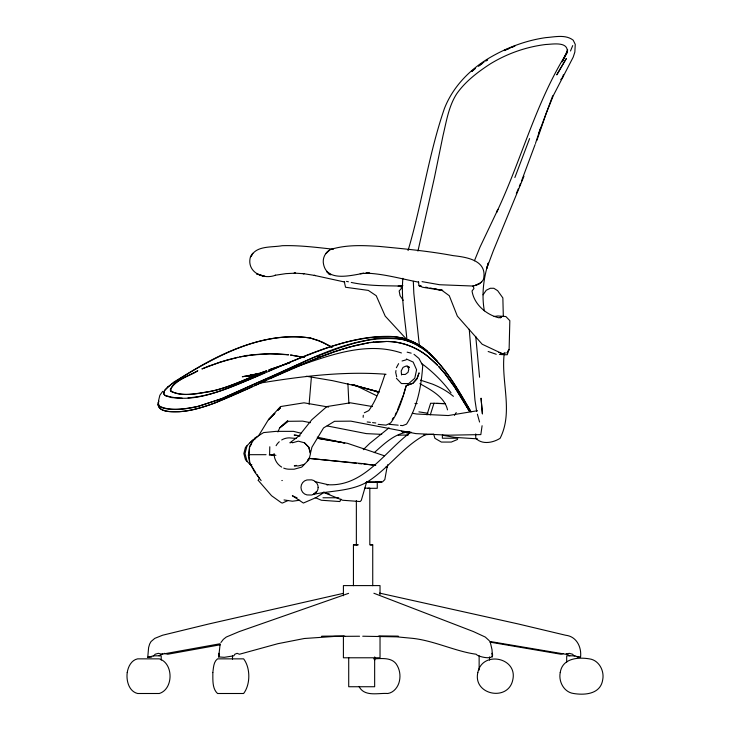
<?xml version="1.0" encoding="UTF-8"?>
<svg xmlns="http://www.w3.org/2000/svg" width="730" height="730" viewBox="0 0 730 730"><rect width="100%" height="100%" fill="white"/><g stroke="black" fill="none" stroke-linecap="round" stroke-linejoin="round"><path stroke-width="1.09" d="M353.439 585.688L353.439 544.872L358.001 544.845L353.439 544.872M356.359 544.845L356.359 500.634M309.1 404.265L311.418 376.817M442.407 434.943L442.362 438.219L457.801 438.219M269.589 454.827L269.799 446.778M347.9 383.524L348.876 403.535M151.776 657.036L147.752 657.265L148.61 647.546L149.65 644.024L151.037 641.551L154.787 638.367L162.598 635.228L208.917 623.949L342.972 593.435M359.552 636.241L335.034 636.387L304.3 638.504L277.865 643.696L239.449 654.244L237.122 653.332L234.877 654.217L233.837 655.814L224.293 657.319L218.717 656.918L220.04 644.946M363.157 417.332L363.294 415.27M413.326 281.379L413.837 293.36L419.495 346.85M249.076 454.589L249.678 446.413L254.706 438.109L263.603 432.589L276.113 431.357L293.451 431.357L301.025 433.2M386.809 466.881L387.484 466.826L387.666 464.764M567.256 51.921C568.232 41.072 552.199 44.311 545.657 44.503C525.983 46.912 506.857 53.682 489.985 64.076C477.52 72.215 465.329 81.514 456.715 93.796C448.667 106.279 446.404 121.436 443.019 135.588L434.414 177.673L417.943 251.074M402.869 278.303C401.026 299.017 405.177 319.658 406.975 340.235M249.049 454.927L248.547 454.845L249.523 446.897L251.54 444.178M482.092 425.727L480.833 434.596L448.603 435.19L415.854 433.611L350.829 421.137L334.541 421.301L323.545 427.926L311.947 447.134L310.369 453.531L308.763 447.344L304.483 442.8L298.342 441.157L292.319 442.818M395.97 370.539L395.696 372.409L396.7 376.826M158.519 400.843L159.861 395.259L162.726 391.344M386.17 466.634L387.11 466.89L384.82 479.601L382.356 482.019L375.831 481.764L381.452 481.818L376.634 482.019M408.061 250.536C422.04 203.697 428.483 154.796 444.406 108.56C452.691 87.253 469.144 70.189 488.48 58.427C506.045 47.952 525.536 40.497 545.83 37.622C554.782 37.002 565.458 34.191 573.205 40.196L575.258 44.384L574.848 52.067L573.214 57.104L553.413 95.411L546.378 112.904L536.869 140.425M247.059 445.702L245.015 453.531L247.059 461.369M307.33 461.369L307.841 459.416M560.759 79.67L562.73 77.143L563.359 74.788M366.597 482.183L361.304 500.369L360.164 501.546L342.598 500.251L323.518 492.339M403.507 394.592L406.154 385.632L412.879 383.305L417.031 378.688L419.02 373.021L417.031 378.688L412.879 383.305L406.309 385.632C402.458 398.543 398.826 412.048 390.614 422.962L386.015 425.143L378.149 424.367M426.968 414.859L430.618 403.252L434.259 403.334M430.308 414.859L433.958 403.252L445.546 403.617M540.757 127.44L535.473 143.463M384.947 374.399C380.814 386.927 376.57 399.794 368.778 410.588L364.316 412.769M218.717 656.918L218.964 653.259L218.799 656.681L219.42 656.361M535.117 144.531L521.421 181.277M552.738 95.73L538.977 132.678M403.124 395.633L397.421 410.087M529.588 138.6L514.86 177.545M567.684 49.923L562.191 61.831L567.566 51.784C535.884 101.598 521.685 159.651 496.491 212.576L497.951 209.364L480.002 247.123L474.409 260.802M523.957 176.249L493.343 250.718L486.682 268.576L488.27 263.074C483.515 278.531 481.481 294.865 484.355 310.889M519.295 186.552L520.572 183.385M570.504 50.981L572.712 45.588M340.919 499.064L339.879 501.546L321.428 500.251L315.223 497.632M516.338 193.459L518.446 188.522M395.185 415.133L396.527 412.103M277.902 431.923L279.709 427.862L287.711 420.799L279.553 427.926L288.313 421.301L302.621 421.137L310.442 422.67M483.068 294.829L486.235 290.257L490.259 288.277L493.827 288.277L497.641 290.668L502.861 297.922L503.317 316.555M396.381 367.728L398.598 363.659M507.04 352.973L508.992 349.433L507.25 354.743L503.764 354.698M258.082 480.477L259.378 478.232L256.969 474.491M507.076 352.964L509.12 349.424L509.832 320.652L505.853 316.537L497.887 315.971L494.11 316.482M258.484 435.929L268.339 419.823L274.736 413.445M454.471 415.343L456.223 412.55M220.925 642.51L223.307 639.398L226.245 637.053L239.303 631.569L348.593 593.344M472.958 286.123C476.945 284.992 481.417 283.377 483.452 279.462C487.822 260.3 466.817 257.197 453.111 255.628C428.692 251.056 403.909 248.784 379.208 246.412C364.443 245.463 349.396 244.723 334.897 248.282C327.925 249.131 322.888 255.181 323.244 262.179C325.315 282.583 350.263 275.465 363.823 273.303L360.209 273.595L369.626 273.093L365.876 273.148C383.852 273.741 401.226 278.915 418.819 282.182M392.229 419.349L393.415 417.66M316.446 491.555L313.289 494.374C331.265 490.533 350.665 491.409 367.062 482.065C388.67 468.596 403.38 445.884 426.238 434.313M274.818 413.417L268.494 419.759L280.521 406.564L303.99 402.814L328.6 407.066M168.064 386.654L164.505 390.669L163.693 393.47L164.569 395.14C190.338 404.201 218.799 391.736 242.935 382.173C291.526 362.874 340.417 334.732 394.2 336.612C355.072 334.194 318.171 351.176 282.574 365.128M363.275 449.689L369.654 443.466L389.035 427.835M374.28 452.637C384.537 443.502 395.076 433.072 409.521 431.841L408.207 431.841M500.342 317.942L501.692 316.747L498.964 317.815C486.244 314.822 473.962 304.191 472.036 290.951L473.925 288.578L473.195 285.968M168.073 386.654C208.534 358.649 259.679 330.69 310.305 338.017C261.167 330.435 214.145 357.445 173.685 382.173L165.172 389.701L164.095 391.444L163.83 394.045L165.4 395.779L171.696 397.613L182.126 398.133M250.034 442.818L257.635 436.622M410.972 432.096C384.527 451.268 363.75 487.686 326.565 484.638L327.88 484.638L315.068 481.672M492.476 656.817L492.139 653.259C495.816 661.079 477.639 656.808 476.142 654.217C455.264 651.479 432.853 640.018 410.707 638.166L396.728 636.843L362.737 636.222M478.643 65.91L484.045 62.013M478.634 66.083L482.22 63.547M485.815 61.01L487.613 59.741M485.833 60.836L487.613 59.659M324.321 492.212L316.181 497.531L303.379 503.043L292.347 495.734L297.055 497.833M478.78 283.915L481.608 282.099M147.752 657.265L153.756 655.814L155.189 654.217L158.419 653.332L161.868 654.244L220.095 643.75M457.582 439.442L451.286 442.07L441.385 442.07L434.943 438.329L433.702 434.359M433.702 434.186L423.947 434.751M256.741 383.004L221.664 398.69L312.394 358.065L340.782 347.38L355.172 342.99L368.86 339.851C389.866 335.061 413.718 338.391 429.641 353.922C447.052 369.991 458.841 390.824 470.604 411.09M257.973 382.42C304.036 363.586 351.358 332.67 403.07 339.496C437.17 348.94 454.096 383.798 471.014 411.921M254.624 385.659L265.884 380.467M251.905 386.918L214.848 402.969C249.952 389.099 283.313 371.168 318.572 357.618L269.981 378.587M288.25 500.442L282.41 503.043L281.324 502.733L271.56 495.725L258.438 480.586M261.641 374.079C237.989 384.263 214.145 395.943 188.048 397.85M262.554 373.687L263.977 373.066M268.549 371.086L277.756 367.154M285.348 370.986L295.905 366.916M296.964 366.515C329.942 355.191 366.679 341.193 401.445 352.964M245.253 355.884L247.278 355.282M254.578 374.563L247.78 376.525L263.202 372.118M402.075 360.994L406.145 359.844M563.049 653.669L560.978 654.244L489.766 642.099M254.816 439.36L252.635 439.962L245.463 447.344L243.847 453.531L245.463 459.727L251.239 465.676M291.9 442.261L289.892 442.818L298.871 435.983L311.801 419.759L326.857 406.564L350.327 402.814L372.455 406.546M296.28 465.357L294.272 465.913L298.506 465.913L304.519 464.253M162.553 653.779L159.076 655.786M256.914 373.86L242.305 376.753L256.111 374.517M281.835 480.586L282.309 480.477M220.414 644.754L167.708 654.244L164.214 653.332M259.004 383.268C300.897 376.388 343.529 370.977 386.033 374.271M477.466 410.716L448.275 415.543L416.711 414.01L412.286 413.262M318.992 355.994L316.856 356.331L318.983 356.058M275.064 275.274L285.914 273.631L295.595 273.148L294.144 273.093L304.164 273.75L302.859 273.549L315.533 275.575L314.238 275.365L344.797 282.054M299.683 500.223L292.447 501.227L284.034 499.94M379.545 593.098L518.19 623.949L565.577 635.228C576.609 636.387 581.792 647.209 580.533 657.328L577.038 656.991M275.493 275.219C262.946 280.119 246.22 271.743 250.445 256.869L252.772 253.273L250.874 256.75C255.911 245.307 271.861 247.598 282.118 245.709C299.309 245.161 316.4 247.406 333.464 249.24M398.142 286.151L402.896 285.704M256.12 374.353L250.846 374.809L256.23 374.408M569.783 655.786L566.252 653.779M255.765 472.62L249.733 463.285L248.337 454.973L249.085 454.927M248.547 454.845L249.286 454.808M473.624 286.06L439.642 284.737L422.059 281.634M398.224 435.19L408.289 435.016M321.465 636.405L344.879 636.25M401.336 431.257L403.225 432.434L410.716 432.406M321.647 636.341L344.104 636.25M401.901 374.454L405.296 374.454L408.052 372.318L408.846 368.988L407.796 367.007M403.225 432.434L404.584 432.434M266.058 454.68L248.875 454.68L249.861 463.139L254.715 472.064L261.148 480.595M269.224 454.927L274.042 454.945M365.684 482.457L377.255 482.457L377.255 488.306L367.902 488.306M364.726 488.16L369.818 488.16L369.818 544.845L372.738 544.872L372.738 585.688M322.97 497.769L338.793 497.769M370.384 544.872L372.738 544.872M153.3 655.823L161.221 655.823L161.221 660.112M574.994 655.823L566.681 655.823L566.681 662.21M373.632 658.852C381.863 658.56 393.005 656.9 397.403 665.942C400.268 671.198 400.697 677.595 398.826 683.262C397.093 688.18 393.151 692.679 387.794 693.5C378.295 692.788 364.462 697.205 358.996 686.419M379.071 636.213L398.325 636.259M366.834 481.764L381.452 481.818M378.131 636.231L398.58 636.423M477.438 438.849L454.653 437.37L443.174 435.345M270.803 454.927L275.931 455.274M436.531 403.416L444.479 403.699M414.932 403.498L417.204 403.58M381.717 434.368L366.314 433.611L327.204 425.946M499.475 354.461L502.696 354.634M308.662 458.385L361.751 463.513L375.375 465.411M389.218 424.312L398.188 425.179M400.432 425.398L402.677 425.617L406.564 424.103C417.56 406.929 421.42 385.613 422.716 365.484L418.938 358.439L414.001 354.315M309.027 458.34L356.368 463.258M427.999 413.262L418.901 411.866M358.613 463.559L361.843 463.878M363.996 464.098L375.749 465.311M367.19 421.976L370.42 422.36M372.574 422.615L375.804 422.998M306.317 376.251L332.424 380.64L356.276 385.942L379.272 392.046L351.796 384.582L376.561 391.526M489.985 641.478L565.686 654.244L569.227 653.332L572.539 654.217L574.008 655.814L580.533 657.328M300.112 435.837L294.126 435.062L299.629 435.837M317.714 438.338L347.443 443.311L384.299 455.766M351.276 282.437C367.674 285.968 384.464 285.695 401.126 286.06L401.317 288.578L399.155 290.951L400.049 295.641L403.206 300.349M319.43 438.648L344.761 443L317.258 437.151M304.383 357.408L290.467 355.017L303.762 357.408M248.337 454.973L248.848 455.064M425.672 287.155L427.798 287.565M429.934 287.967L432.06 288.377M434.186 288.779L442.709 290.403L438.401 289.545M421.201 286.123L419.047 285.695L418.418 281.88M434.104 288.688L436.257 289.116M346.504 281.36L348.411 281.789M407.157 352.17L411.173 353.147M420.471 380.129L432.333 384.053A106.443 60.645 -8.1 0 1 450.428 393.972L453.421 396.335M421.411 286.343L419.047 285.695L422.643 287.255L442.024 290.412L449.279 295.723L457.345 316.117L482.165 344.222L501.446 353.293L498.845 352.353M296.307 438.465L289.308 437.863A15.677 15.239 -90 0 0 281.689 439.962M249.861 464.253L251.868 464.809M496.254 354.278L488.16 351.495M323.536 492.248L329.723 494.192M386.553 466.525L387.484 466.826M373.888 593.244L473.414 631.569L485.277 637.053L489.365 640.776M304.483 442.8L308.927 447.344L310.542 453.531L308.927 459.727L301.755 467.109L294.135 469.208L289.308 469.208A15.677 15.239 -90 0 1 283.705 468.113M406.373 359.005L413.171 362.071L416.584 369.772L414.777 378.268L408.69 383.56L401.436 383.56L396.408 378.268M354.607 384.965L376.634 395.715M419.869 383.67C430.6 389.701 444.561 396.755 447.526 409.858M331.858 347.106L318.426 340.481L310.496 338.063L322.596 342.178L332.159 347.197M407.276 366.022L409.421 367.382L406.281 365.967L403.051 367.382L401.199 370.959L401.555 374.955M326.712 271.56L330.891 274.763L329.212 274.416L326.848 271.66M375.366 390.869L378.131 392.822M427.68 356.267C416.355 347.124 402.084 341.759 387.511 341.476C406.884 341.676 424.906 351.513 437.799 365.575L428.583 357.134M427.452 351.294C420.298 345.016 411.684 340.435 402.458 338.063C413.946 341.083 424.55 347.443 432.525 356.249M421.402 363.33C432.671 371.625 442.745 381.544 451.04 392.822M428.811 352.48L437.261 361.14M407.322 340.089L385.203 316.117L376.233 295.723L368.331 290.412L345.546 287.255L344.268 281.634M490.35 642.51L492.011 649.673L492.449 656.708M477.383 414.184L479.573 422.031M476.681 411.492L474.947 400.013L469.253 329.285M475.741 336.393L479.583 377.218M504.092 354.816C501.163 382.383 513.345 412.377 500.086 438.329C493.06 442.791 482.019 444.935 475.787 438.228L475.723 433.921M489.529 656.89L489.529 660.112M479.136 655.823L479.136 670.058M380.029 594.621L380.029 585.597L343.41 585.597L343.41 595.744M380.029 636.35L380.029 657.785L343.41 657.785L343.41 636.35M374.727 656.89L374.727 660.112M374.654 657.666L374.654 686.738L348.712 686.738L348.712 657.666M232.496 655.823L232.496 659.172M281.689 467.109A15.677 15.239 -90 0 1 274.069 453.531M276.104 445.702A15.677 15.239 -90 0 1 279.271 441.732M410.753 432.516A8.796 8.559 -90 0 1 405.25 432.133M409.886 432.133A8.796 8.559 -90 0 1 406.592 432.817M158.145 404.849C160.363 413.162 172.289 411.483 179.014 411.72C191.296 411.017 203.141 407.221 214.629 403.051C200.029 408.362 184.599 413.034 168.876 411.492C164.989 410.734 158.967 410.141 158.136 405.241L158.583 403.051L158.145 404.849M212.832 672.558C212.968 679.466 211.992 688.417 217.531 693.5L243.628 693.5C250.536 684.421 250.536 667.941 243.628 658.852L217.531 658.852C213.425 661.909 213.516 667.923 212.832 672.558M170.418 388.926L170.4 390.696C181.414 397.722 196.717 393.096 209.045 391.773C229.247 387.685 247.716 378.113 266.815 370.73C249.724 377.31 233.244 385.686 215.441 390.285C201.124 393.114 184.726 397.339 170.847 391.399C170.473 380.686 190.931 375.913 197.812 370.73C188.367 375.895 176.788 379.719 170.418 388.926M127.23 672.558C126.117 680.506 128.79 691.31 137.605 693.5L159.286 693.5C173.63 689.074 173.63 663.278 159.286 658.852L137.605 658.852C131.327 660.148 128.106 666.745 127.23 672.558M560.229 672.558C558.368 681.555 563.98 692.25 573.597 693.5C585.232 695.398 600.58 693.993 602.697 679.794C604.549 670.797 598.947 660.102 589.329 658.852C577.695 656.954 562.346 658.36 560.229 672.558M158.164 402.823C158.419 408.298 165.445 408.481 169.588 409.165C179.188 409.868 188.833 408.636 198.159 406.373C185.675 408.709 171.906 411.729 159.788 406.373L158.237 404.201L158.784 400.898L158.164 402.823M477.821 672.558C472.739 694.969 508.39 702.014 512.798 679.794C517.88 657.383 482.229 650.339 477.821 672.558M318.161 487.439C318.225 491.947 313.909 495.752 309.438 494.986A7.619 7.409 -90 0 1 300.97 487.439A7.619 7.409 -90 0 1 309.438 479.893C313.909 479.117 318.225 482.931 318.161 487.439M560.375 68.62L556.762 74.889L566.37 58.473L560.375 68.629M327.633 251.722L325.881 253.666L329.513 250.089L327.633 251.722M280.338 407.869L277.975 410.242L280.329 407.869M475.038 68.62L471.863 71.403L475.038 68.629M478.962 283.806L475.267 285.485L478.962 283.806M509.942 48.08L504.12 50.562L509.942 48.08M514.796 46.008L511.885 47.249L514.796 46.008M209.254 365.912L201.891 368.942L220.086 362.116L238.354 357.226L227.203 359.954L209.254 365.912M505.096 353.01L500.862 354.333L505.096 353.01M321.1 356.632L319.12 357.408L334.012 351.897L321.1 356.632M221.509 398.753L198.195 406.354L221.509 398.753M271.451 368.951L268.822 369.946L289.646 362.801L271.451 368.951M343.419 348.812L334.313 351.796L349.916 346.914L368.86 342.735L356.66 345.162L343.419 348.812M251.631 354.99L239.404 357.007C255.591 353.758 272.235 352.9 288.651 354.798L270.054 353.767L251.631 354.99M373.596 342.096L369.49 342.644L386.654 341.457L373.596 342.096M396.499 336.913L394.273 336.621L402.276 338.017L396.499 336.913M265.109 276.497L256.695 273.86L265.109 276.497M439.67 367.573L438.575 366.396L444.752 373.495L439.67 367.573M445.702 374.682L444.862 373.641L454.297 386.508L466.981 407.176L454.963 387.52L445.702 374.682M468.222 409.174L467.118 407.376L469.563 411.455L468.222 409.174M482.402 413.8L481.061 398.306L482.402 413.8"/></g></svg>
